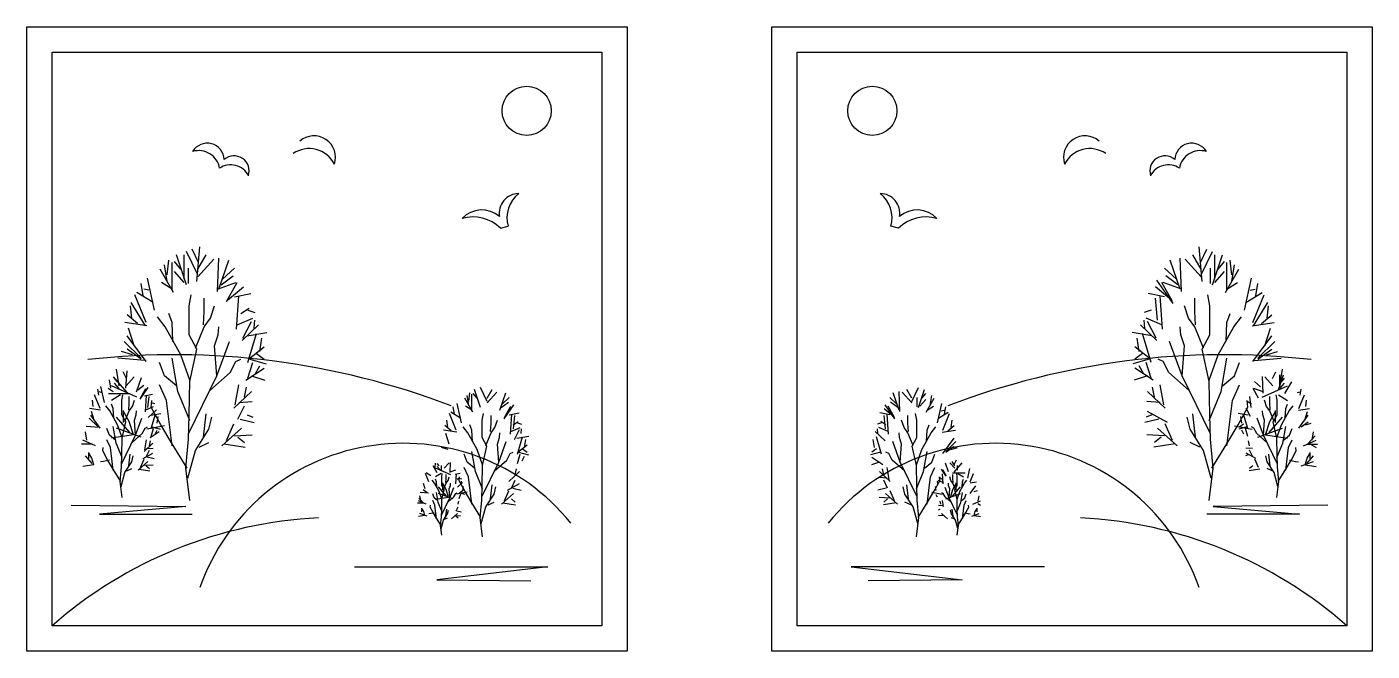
# Model space of a CAD drawing. Header units: inches. Extents: x 6.7 to 49.2, y 11 to 35.8.
# Drawn here: x 46.343 to 46.9, y 13.332 to 13.591 of the extents above; entities that cross this region are included whole.
import ezdxf

# ---------------------------------------------------------------- set-up
doc = ezdxf.new("R2010")
doc.units = ezdxf.units.IN
doc.header["$MEASUREMENT"] = 0
doc.layers.add('02', color=2, linetype='Continuous')

msp = doc.modelspace()

# ---------------------------------------------------------------- linework, layer by layer
at = {"layer": '02'}
for p, q in [((46.34261989391578, 13.59091593216433), (46.5914061248366, 13.59091593216433)), ((46.34261989391578, 13.33226075993004), (46.34261989391578, 13.59091593216433)), ((46.5914061248366, 13.59091593216433), (46.5914061248366, 13.33226075993004)), ((46.65140612477606, 13.59091593216433), (46.90019235581329, 13.59091593216433)), ((46.65140612477606, 13.33226075993004), (46.65140612477606, 13.59091593216433)), ((46.90019235581329, 13.59091593216433), (46.90019235581329, 13.33226075993004)), ((46.35311989389064, 13.58041593216037), (46.58090612486174, 13.58041593216037)), ((46.35311989389064, 13.34276075991945), (46.35311989389064, 13.58041593216037)), ((46.58090612486174, 13.58041593216037), (46.58090612486174, 13.34276075991945)), ((46.66190612486733, 13.58041593216037), (46.88969235572202, 13.58041593216037)), ((46.66190612486733, 13.34276075991945), (46.66190612486733, 13.58041593216037)), ((46.88969235572202, 13.58041593216037), (46.88969235572202, 13.34276075991945)), ((46.538936724264, 13.50752041598459), (46.54211921881122, 13.50831509707929)), ((46.70387552546507, 13.50752041598459), (46.70069303080143, 13.50831509707929)), ((46.36094243308233, 13.39277392904184), (46.40845846881328, 13.39224067349712)), ((46.40845846881328, 13.39224067349712), (46.37268785697577, 13.38904103071106)), ((46.37268785697577, 13.38904103071106), (46.41112795654388, 13.38904103071106)), ((46.8701243927533, 13.38904103071106), (46.83168429306878, 13.38904103071106)), ((46.88186981653033, 13.39277392904184), (46.83435378079938, 13.39224067349712)), ((46.83435378079938, 13.39224067349712), (46.8701243927533, 13.38904103071106)), ((46.47839808052575, 13.36717722475148), (46.55848150405271, 13.36717722475148)), ((46.55848150405271, 13.36717722475148), (46.51256687911862, 13.36184455975742)), ((46.7644141690869, 13.36717722475148), (46.68433074567636, 13.36717722475148)), ((46.68433074567636, 13.36717722475148), (46.73024537061045, 13.36184455975742)), ((46.51256687911862, 13.36184455975742), (46.55154091651255, 13.36131130421269)), ((46.73024537061045, 13.36184455975742), (46.69127133321652, 13.36131130421269)), ((46.58090612486174, 13.34276075991945), (46.35311989389064, 13.34276075991945)), ((46.88969235572202, 13.34276075991945), (46.66190612486733, 13.34276075991945)), ((46.5914061248366, 13.33226075993004), (46.34261989391578, 13.33226075993004)), ((46.90019235581329, 13.33226075993004), (46.65140612477606, 13.33226075993004))]:
    msp.add_line(p, q, dxfattribs=at)
for points in [[(46.41311382125767, 13.48544991446103), (46.4142880666366, 13.49971957738014)], [(46.8296984284714, 13.48544991444648), (46.82852418309247, 13.49971957736559)], [(46.40080977192318, 13.48821074913282), (46.40139689455444, 13.49419790803656)], [(46.40286214855203, 13.48175810065438), (46.40286214855203, 13.49327495458853)], [(46.40637467390096, 13.49051411991674), (46.40374027991837, 13.4937324184764)], [(46.40871805914847, 13.4840614714383), (46.4046184112847, 13.49650127882048)], [(46.40783992789855, 13.48636484222222), (46.40783992789855, 13.49650127882048)], [(46.41340482987633, 13.48821074913282), (46.40871805914847, 13.49788169615637)], [(46.41370094388893, 13.49327495458853), (46.4110614445124, 13.4988046496044)], [(46.41340482987633, 13.49051411991674), (46.41692246050278, 13.49650127882048)], [(46.41340482987633, 13.48728779567024), (46.42014397723304, 13.49465537192443)], [(46.42160923123063, 13.48130063676651), (46.42219635386189, 13.49512086148458)], [(46.42219635386189, 13.48222359021453), (46.42629600184208, 13.49419790803656)], [(46.82061589586718, 13.48222359021453), (46.81651624788699, 13.49419790802201)], [(46.82120301849844, 13.48130063675196), (46.82061589586718, 13.49512086148458)], [(46.82940741985274, 13.48728779567024), (46.82266827249603, 13.49465537190988)], [(46.82940741985274, 13.49051411990219), (46.8258897892263, 13.49650127882048)], [(46.82911130584014, 13.49327495457398), (46.83175080521667, 13.4988046496044)], [(46.82940741985274, 13.48821074911827), (46.8340941905806, 13.49788169614182)], [(46.8340941905806, 13.48406147142375), (46.83819383844437, 13.49650127882048)], [(46.83497232183052, 13.48636484222222), (46.83497232183052, 13.49650127882048)], [(46.83643757582811, 13.49051411990219), (46.8390719698107, 13.49373241846185)], [(46.83995010117704, 13.48175810063983), (46.83995010117704, 13.49327495457398)], [(46.84200247780589, 13.48821074911827), (46.84141535517463, 13.49419790802201)], [(46.40344416590577, 13.48084317287864), (46.39787926392799, 13.49051411991674)], [(46.40080977192318, 13.48544991446103), (46.39963552654424, 13.49235200114051)], [(46.40783992789855, 13.48498442488632), (46.40374027991837, 13.48959116646872)], [(46.4095961905148, 13.48452696101301), (46.4095961905148, 13.49097158380461)], [(46.42307448522823, 13.4840614714383), (46.42805736996868, 13.48774525955811)], [(46.42366160785949, 13.48636484222222), (46.428639387206, 13.49097158380461)], [(46.81915064186958, 13.48636484222222), (46.81417286252307, 13.49097158379006)], [(46.81973776450084, 13.48406147142375), (46.81475487976039, 13.48774525955811)], [(46.83321605921427, 13.48452696099845), (46.83321605921427, 13.49097158379006)], [(46.83497232183052, 13.48498442488632), (46.8390719698107, 13.48959116645417)], [(46.8393680838233, 13.48084317287864), (46.84493298580108, 13.49051411990219)], [(46.84200247780589, 13.48544991444648), (46.84317672318483, 13.49235200112595)], [(46.39084910795262, 13.47946275554274), (46.38997097658628, 13.48452696101301)], [(46.39319249320013, 13.48175810065438), (46.39114011657128, 13.48222359021453)], [(46.39553587856406, 13.47347559663901), (46.39260537056887, 13.48683033179693)], [(46.40286214855203, 13.48222359021453), (46.39846638655925, 13.48498442488632)], [(46.42160923123063, 13.48222359021453), (46.42922650983726, 13.48498442488632)], [(46.42541787059216, 13.47715938475882), (46.42981363258494, 13.48498442488632)], [(46.42571398460476, 13.47761684864669), (46.43244802656753, 13.48314654367711)], [(46.81709826512432, 13.47761684863214), (46.81036422316154, 13.48314654366256)], [(46.81768538787199, 13.47623643129625), (46.81094624051528, 13.48590737833435)], [(46.81739437913691, 13.47715938475882), (46.81299861714413, 13.48498442488632)], [(46.82120301849844, 13.48222359021453), (46.81358573989181, 13.48498442488632)], [(46.83995010117704, 13.48222359021453), (46.84434586316982, 13.48498442488632)], [(46.84727637116501, 13.47347559662446), (46.8502068791602, 13.48683033178238)], [(46.84961975652894, 13.48175810063983), (46.85167213315779, 13.48222359021453)], [(46.85196314177645, 13.47946275554274), (46.85284127314279, 13.48452696099845)], [(46.39172723920254, 13.46702294816057), (46.38586622321216, 13.47669389519867)], [(46.3920182478212, 13.46840336549646), (46.38733147720976, 13.47992021943061)], [(46.39494875581639, 13.47669389519867), (46.38820960857609, 13.48084317287864)], [(46.41018331326248, 13.39471957736966), (46.40842705052981, 13.40807431252758), (46.4095961905148, 13.42004863033505), (46.4098923045274, 13.43018506693331), (46.41018331326248, 13.4439972659791), (46.41311382125767, 13.45735200113701), (46.4098923045274, 13.46333916004075), (46.4098923045274, 13.47531347786277), (46.41077043589374, 13.47992021943061)], [(46.4157533206342, 13.46748843773527), (46.41604432925286, 13.47301010707885), (46.41604432925286, 13.47853980209472)], [(46.428639387206, 13.47899726598259), (46.43537853456272, 13.48037768331848)], [(46.42952262396628, 13.46564253082467), (46.4304007552162, 13.47946275554274)], [(46.81417286252307, 13.47899726596804), (46.80743371516635, 13.48037768330393)], [(46.81124235452788, 13.46932631894449), (46.81036422316154, 13.47853980209472)], [(46.81328962576279, 13.46564253082467), (46.81241149451287, 13.47946275554274)], [(46.82705892909487, 13.46748843772072), (46.82676792047621, 13.4730101070643), (46.82676792047621, 13.47853980209472)], [(46.83262893646659, 13.39471957736966), (46.83438519919926, 13.40807431252758), (46.83321605921427, 13.42004863033505), (46.83291994520167, 13.43018506693331), (46.83262893646659, 13.4439972659791), (46.8296984284714, 13.45735200112246), (46.83291994520167, 13.46333916004075), (46.83291994520167, 13.47531347784822), (46.83204181383533, 13.47992021943061)], [(46.84786349391268, 13.47669389518412), (46.85460264115298, 13.48084317287864)], [(46.85079400190787, 13.46840336549646), (46.85548077251931, 13.47992021943061)], [(46.85108501052653, 13.46702294816057), (46.85694602651691, 13.47669389518412)], [(46.38850572258869, 13.46794590160859), (46.38410996059591, 13.47162968974296)], [(46.38616233722476, 13.47024927240706), (46.3855752145935, 13.47531347786277)], [(46.40315315717069, 13.46057832536896), (46.40286214855203, 13.46840336549646), (46.40139689455444, 13.47208715361628)], [(46.41252669850999, 13.45781749069717), (46.41604432925286, 13.4665654842727), (46.41867872323544, 13.47024927240706), (46.42044009124564, 13.47531347786277)], [(46.43127888658253, 13.47208715361628), (46.43479141181504, 13.47439052441475)], [(46.43420939457772, 13.47347559663901), (46.43713990257291, 13.47255264319098)], [(46.80860285515135, 13.47347559662446), (46.80567234715616, 13.47255264317643)], [(46.83028555121908, 13.45781749069717), (46.82676792047621, 13.4665654842727), (46.82413352649363, 13.47024927239251), (46.82237215848343, 13.47531347784822)], [(46.83965909255838, 13.46057832536896), (46.83995010117704, 13.46840336549646), (46.84141535517463, 13.47208715361628)], [(46.85430652714038, 13.46794590160859), (46.85870228913316, 13.47162968972841)], [(46.85664991250431, 13.47024927239251), (46.85723703513557, 13.47531347784822)], [(46.39231436195021, 13.46702294816057), (46.38323182922957, 13.46840336549646)], [(46.3870404685911, 13.45873241847291), (46.38469708322717, 13.46609999471254)], [(46.41018331326248, 13.44446275553925), (46.40637467390096, 13.45504863033854), (46.39993164055684, 13.4665654842727), (46.396710123943, 13.47070673628038)], [(46.42131822261197, 13.44630063676302), (46.42044009124564, 13.45873241847291), (46.42190534524323, 13.46333916004075), (46.42219635386189, 13.4665654842727)], [(46.42981363258494, 13.46748843773527), (46.43625666581264, 13.47024927240706)], [(46.43186600921379, 13.46103578925683), (46.43860005117656, 13.46748843773527)], [(46.43215701794887, 13.46195874270486), (46.43567464857531, 13.46886885507117)], [(46.43684378856031, 13.46609999471254), (46.43713990257291, 13.46932631894449)], [(46.81094624051528, 13.46103578924228), (46.80421219855251, 13.46748843772072)], [(46.80596846116876, 13.46609999469799), (46.80567234715616, 13.46932631894449)], [(46.81299861714413, 13.46748843772072), (46.80655558391643, 13.47024927239251)], [(46.8106552317802, 13.46195874270486), (46.80713760115376, 13.46886885505662)], [(46.8214940271171, 13.44630063676302), (46.82237215848343, 13.45873241845836), (46.82090690448584, 13.46333916004075), (46.82061589586718, 13.4665654842727)], [(46.83262893646659, 13.44446275553925), (46.83643757582811, 13.45504863033854), (46.84288060917223, 13.4665654842727), (46.84610212578608, 13.47070673628038)], [(46.85049788777886, 13.46702294816057), (46.8595804204995, 13.46840336549646)], [(46.85577178113797, 13.45873241845836), (46.8581151665019, 13.46609999469799)], [(46.38997097658628, 13.45366821300265), (46.38294082061091, 13.46057832536896)], [(46.3920182478212, 13.45228779566675), (46.38410996059591, 13.46288169615288)], [(46.4095961905148, 13.42235200113352), (46.42131822261197, 13.44630063676302), (46.42659211597109, 13.46057832536896)], [(46.43391328056512, 13.46288169615288), (46.44211768191943, 13.46426211348878)], [(46.43420939457772, 13.45183033179343), (46.43772191992664, 13.46380464960091)], [(46.43918717392424, 13.45642904767444), (46.44006530517416, 13.46195874270486)], [(46.80889896916395, 13.46288169615288), (46.80069456780964, 13.46426211348878)], [(46.80362507580483, 13.45642904767444), (46.80274694455491, 13.46195874270486)], [(46.80860285515135, 13.45183033177888), (46.80509032980243, 13.46380464960091)], [(46.83321605921427, 13.42235200111897), (46.8214940271171, 13.44630063676302), (46.81622013375798, 13.46057832536896)], [(46.85079400190787, 13.45228779566675), (46.85870228913316, 13.46288169615288)], [(46.85284127314279, 13.45366821300265), (46.85987142911816, 13.46057832536896)], [(46.38645334584342, 13.45504863033854), (46.38176657523198, 13.45642904767444)], [(46.38997097658628, 13.45321074912933), (46.38410996059591, 13.45735200113701)], [(46.43450040319638, 13.45321074912933), (46.44094854193443, 13.45827495458504)], [(46.43772191992664, 13.45551411991325), (46.44094854193443, 13.45321074912933)], [(46.80831184653269, 13.45321074911478), (46.80186370779464, 13.45827495457049)], [(46.80509032980243, 13.4555141198987), (46.80186370779464, 13.45321074911478)], [(46.85284127314279, 13.45321074911478), (46.85870228913316, 13.45735200112246)], [(46.85635890388565, 13.45504863033854), (46.86104567449709, 13.45642904767444)], [(46.38088844386564, 13.44215938475533), (46.37971419848671, 13.44906147143481)], [(46.39143623058388, 13.45274525955462), (46.38030132123438, 13.45366821300265)], [(46.4046184112847, 13.44215938475533), (46.39963552654424, 13.44630063676302), (46.39758825519291, 13.45183033179343)], [(46.41018331326248, 13.42788169614939), (46.40520553391596, 13.43985601397141), (46.40286214855203, 13.45366821300265)], [(46.41838771461678, 13.44031347785928), (46.42688312458975, 13.44768105409891), (46.42922650983726, 13.45228779566675), (46.43127888658253, 13.45321074912933)], [(46.43333126321139, 13.44446275553925), (46.44094854193443, 13.44952696100951)], [(46.43420939457772, 13.44537768331499), (46.43625666581264, 13.45183033179343)], [(46.43508752594406, 13.45321074912933), (46.44182667330077, 13.45136484221873)], [(46.43743091119157, 13.44722359021104), (46.43918717392424, 13.45044991445754)], [(46.80772472378501, 13.45321074911478), (46.8009855764283, 13.45136484221873)], [(46.80948098651768, 13.44446275553925), (46.80186370779464, 13.44952696099496)], [(46.8053813385375, 13.44722359021104), (46.80362507580483, 13.45044991444299)], [(46.80860285515135, 13.44537768331499), (46.80655558391643, 13.45183033177888)], [(46.82442453511229, 13.44031347784473), (46.81592912513932, 13.44768105409891), (46.81358573989181, 13.45228779566675), (46.81153336314654, 13.45321074911478)], [(46.83262893646659, 13.42788169614939), (46.83760671581311, 13.43985601397141), (46.83995010117704, 13.45366821300265)], [(46.83819383844437, 13.44215938475533), (46.84317672318483, 13.44630063676302), (46.84522399453616, 13.45183033177888)], [(46.85137601914519, 13.45274525955462), (46.86251092849469, 13.45366821300265)], [(46.86192380586343, 13.44215938475533), (46.86309805124236, 13.44906147143481)], [(46.3774111184355, 13.44124944642387), (46.37682399580424, 13.44470048977088)], [(46.38410996059591, 13.43939052441126), (46.37854505861813, 13.44584317287515)], [(46.38019356942439, 13.443781549159), (46.3788763724331, 13.44539069843156)], [(46.38092619642319, 13.44101670163652), (46.3788763724331, 13.44332007243499)], [(46.38385670441838, 13.4451619664949), (46.38253695478832, 13.44792681400283)], [(46.38356314316096, 13.44124944642387), (46.38415026579221, 13.4483842778907)], [(46.38370864741208, 13.44216838703575), (46.38707822114864, 13.44585217515557)], [(46.38810440940486, 13.43963628430062), (46.39015423339495, 13.44562344321891)], [(46.43567464857531, 13.44630063676302), (46.44123955055309, 13.44446275553925)], [(46.80713760115376, 13.44630063676302), (46.80157269917598, 13.44446275553925)], [(46.853975213209, 13.44170691031174), (46.85148632359395, 13.44401028109566)], [(46.85500140158163, 13.43917480757661), (46.85470784032421, 13.44608491994292)], [(46.85910360231699, 13.44216838703575), (46.85573402858043, 13.44585217515557)], [(46.85895554531069, 13.44516196648035), (46.86027529494075, 13.44792681400283)], [(46.86144698756451, 13.4405552249125), (46.8634968115546, 13.44677512860359)], [(46.86188605330588, 13.44170691031174), (46.86188605330588, 13.44677512860359)], [(46.86188605330588, 13.44101670163652), (46.86393587729597, 13.44332007242044)], [(46.86261868030468, 13.44378154914445), (46.86393587729597, 13.44539069843156)], [(46.86408393430227, 13.43894607563995), (46.86686638529116, 13.44378154914445)], [(46.37301535644272, 13.43272617194886), (46.37067197107879, 13.43848459891594)], [(46.37243078645022, 13.43825586696473), (46.37199172082526, 13.44078796969986)], [(46.37360247907398, 13.43940353952782), (46.37257629081776, 13.43963628430062)], [(46.37477417181415, 13.43526228752014), (46.37330891781656, 13.44193965509909)], [(46.37843730680814, 13.43963628430062), (46.37623942581175, 13.44101670163652)], [(46.38528420597484, 13.43893306052339), (46.37649268187286, 13.43893306052339)], [(46.38820960857609, 13.43755264318749), (46.37766692725179, 13.44215938475533)], [(46.38147556661332, 13.43847559663552), (46.37766692725179, 13.4361722258516)], [(46.38209788916336, 13.39588427788546), (46.38121975779703, 13.40256164546442), (46.38180432778952, 13.40854880436816), (46.38195238479582, 13.41361702266001), (46.38209788916336, 13.42052312219018), (46.38356314316096, 13.42720048976914), (46.38195238479582, 13.43019406921373), (46.38195238479582, 13.43618122813202), (46.38239145042078, 13.43848459891594)], [(46.38488289279101, 13.43226870806099), (46.38502839715855, 13.43502954273278), (46.38502839715855, 13.43779439024071)], [(46.38854347514624, 13.4405552249125), (46.39103491751646, 13.44239711897241)], [(46.38956966351887, 13.43664270485603), (46.39293923713902, 13.44147817836053)], [(46.38971516776999, 13.43710418158004), (46.39191304876638, 13.44101670163652)], [(46.39132592613512, 13.43802312219193), (46.39469549975527, 13.4387133308526)], [(46.39176754451526, 13.43134575461297), (46.39220661014022, 13.43825586696473)], [(46.39279118013272, 13.43318764867287), (46.39323024575768, 13.43779439024071)], [(46.40286214855203, 13.41728779566326), (46.40051876330452, 13.4361722258516), (46.39758825519291, 13.4426168486432)], [(46.42834837858734, 13.4329459016051), (46.43567464857531, 13.43985601397141)], [(46.4289355012186, 13.43432631894099), (46.4304007552162, 13.4426168486432)], [(46.43274414058013, 13.43755264318749), (46.43362227194646, 13.44169389519518)], [(46.52586257931014, 13.43404312401687), (46.52515803203622, 13.43818437602456)], [(46.52586257931014, 13.43569962482868), (46.5262148528889, 13.43929192016801)], [(46.52709400533402, 13.43182803574452), (46.52709400533402, 13.43873814809628)], [(46.52920152045024, 13.43708164729903), (46.52762088408397, 13.43901262642318)], [(46.53060755164532, 13.43321005821487), (46.52814776295034, 13.44067394263836)], [(46.53341961403547, 13.43569962482868), (46.53060755164532, 13.44150219303699)], [(46.53341961403547, 13.43708164729903), (46.53553019250447, 13.44067394263836)], [(46.53341961403547, 13.43514585275695), (46.53746310244949, 13.43956639849491)], [(46.53869452847337, 13.43210732947479), (46.54115431728476, 13.43929192016801)], [(46.70411772113928, 13.4321073295039), (46.70165793232789, 13.43929192018256)], [(46.70446999471804, 13.43155355743217), (46.70411772113928, 13.43984569225428)], [(46.70939263557719, 13.4351458527715), (46.70534914716316, 13.43956639852401)], [(46.70939263557719, 13.43708164731358), (46.70728205710819, 13.44067394265291)], [(46.70939263557719, 13.43569962484323), (46.71220469796734, 13.44150219306609)], [(46.71220469796734, 13.43321005822942), (46.71466448666231, 13.44067394265291)], [(46.71361072916241, 13.43708164731358), (46.71519136552868, 13.43901262645229)], [(46.71694967030251, 13.43404312404597), (46.71765421757644, 13.43818437603911)], [(46.81446387114173, 13.4329459016051), (46.80713760115376, 13.43985601397141)], [(46.81006810914894, 13.43755264317294), (46.80918997778261, 13.44169389518062)], [(46.81387674851047, 13.43432631894099), (46.81241149451287, 13.4426168486432)], [(46.83995010117704, 13.41728779566326), (46.84229348642455, 13.43617222583704), (46.84522399453616, 13.4426168486432)], [(46.85002106959635, 13.43318764867287), (46.84958200397139, 13.43779439024071)], [(46.85309708195908, 13.43710418158004), (46.85089920096269, 13.44101670163652)], [(46.85500140158163, 13.43963628430062), (46.85119276222011, 13.44101670163652)], [(46.85460264115298, 13.43755264317294), (46.86514532247728, 13.44215938475533)], [(46.85792935693806, 13.43226870806099), (46.85778385257052, 13.43502954273278), (46.85778385257052, 13.43779439024071)], [(46.86071436056571, 13.39588427788546), (46.86159249193204, 13.40256164546442), (46.86100792193955, 13.40854880436816), (46.86085986493325, 13.41361702266001), (46.86071436056571, 13.42052312219018), (46.85924910656811, 13.42720048975459), (46.86085986493325, 13.43019406921373), (46.86085986493325, 13.43618122811747), (46.86042079930829, 13.43848459890139)], [(46.86133668311575, 13.43847559663552), (46.86514532247728, 13.43617222583704)], [(46.86920977065509, 13.43940353951327), (46.87023595891131, 13.43963628430062)], [(46.86979689328635, 13.43272617194886), (46.87214027865028, 13.43848459890139)], [(46.87038146327885, 13.43825586696473), (46.87082052890381, 13.44078796969986)], [(46.37316341344902, 13.43203596327364), (46.3686221470887, 13.43272617194886)], [(46.37008740108629, 13.43364912539689), (46.36979383982887, 13.43618122813202)], [(46.38209788916336, 13.42075586696298), (46.38019356942439, 13.4260488043699), (46.37697205281054, 13.43180723133698), (46.37536129444541, 13.43387785733355)], [(46.37858281117568, 13.42881365187784), (46.37843730680814, 13.43272617194886), (46.37770467980934, 13.43456806600877)], [(46.38264470659831, 13.42695874270136), (46.38264470659831, 13.43202294815707)], [(46.38326958178712, 13.42743323454194), (46.38502839715855, 13.43180723133698), (46.38634559414984, 13.43364912539689), (46.38722627815494, 13.43618122813202)], [(46.39191304876638, 13.43226870806099), (46.39513456549665, 13.43364912539689)], [(46.39293923713902, 13.42904238382905), (46.3963062581204, 13.43226870806099)], [(46.40901417327748, 13.40807431252758), (46.40286214855203, 13.41821074912584), (46.39817537794059, 13.42603578925334), (46.39407062456647, 13.43340336549297), (46.39436673857907, 13.4361722258516)], [(46.39411092976277, 13.43526228752014), (46.39557618376037, 13.43480081079612)], [(46.4301046412036, 13.42833916003726), (46.43274414058013, 13.43386885506768)], [(46.4304007552162, 13.43524927240357), (46.43596565719398, 13.43570673627689)], [(46.51988618095109, 13.43045082867754), (46.51935930208472, 13.43348935194514)], [(46.52269824334124, 13.42685853333821), (46.52093993845099, 13.4348713744155)], [(46.52744321567641, 13.43127907907617), (46.52410427453631, 13.43708164729903)], [(46.52709400533402, 13.43210732947479), (46.52445654811507, 13.4337638302866)], [(46.53922140733974, 13.43321005821487), (46.54221113813745, 13.43542033108385)], [(46.53957368091849, 13.43459208068522), (46.54256034847984, 13.43735612562593)], [(46.5404528332472, 13.42851503413546), (46.54449632166123, 13.43431760235832)], [(46.54062743853481, 13.42906880620719), (46.54326489563735, 13.4337638302866)], [(46.70200714267028, 13.42934328454864), (46.69796671749262, 13.43266110156107)], [(46.70235941636545, 13.42851503415001), (46.69831592795143, 13.43431760237288)], [(46.70218481107784, 13.42906880622174), (46.6995473539753, 13.43376383030115)], [(46.70323856869416, 13.43459208069978), (46.70025190113282, 13.43735612564048)], [(46.70359084227292, 13.43321005822942), (46.70060111147521, 13.4354203310984)], [(46.71167781910097, 13.43348935197425), (46.71167781910097, 13.43735612564048)], [(46.71273157671729, 13.43376383030115), (46.71519136552868, 13.43652787524185)], [(46.71536903393624, 13.43127907909072), (46.71870797507634, 13.43708164731358)], [(46.71571824427863, 13.4321073295039), (46.71835570149759, 13.43376383030115)], [(46.72011400627142, 13.42685853335276), (46.72187231116166, 13.4348713744446)], [(46.72152003746649, 13.43182803575907), (46.72275146349037, 13.4321073295039)], [(46.72292606866156, 13.43045082869209), (46.72345294752793, 13.43348935197425)], [(46.81241149451287, 13.43524927238902), (46.80684659253509, 13.43570673627689)], [(46.83379807645159, 13.40807431252758), (46.83995010117704, 13.41821074912584), (46.84463687178848, 13.42603578925334), (46.8487416251626, 13.43340336549297), (46.84844551115, 13.43617222583704)], [(46.84972750822251, 13.42950386053851), (46.8479686929675, 13.43295891672166)], [(46.85016657396389, 13.43456806600877), (46.84841031134764, 13.43571975139345)], [(46.85954266794195, 13.42743323454194), (46.85778385257052, 13.43180723133698), (46.85646665557923, 13.43364912539689), (46.85558597157413, 13.43618122811747)], [(46.86016754313076, 13.42695874270136), (46.86016754313076, 13.43202294815707)], [(46.86071436056571, 13.42075586696298), (46.86261868030468, 13.4260488043699), (46.86584019691853, 13.43180723133698), (46.86745095528366, 13.43387785733355)], [(46.86422943855339, 13.42881365187784), (46.86437494292093, 13.43272617194886), (46.86510756991973, 13.43456806600877)], [(46.86964883628005, 13.43203596327364), (46.87419010264037, 13.43272617194886)], [(46.87272484864278, 13.43364912539689), (46.8730184099002, 13.43618122811747)], [(46.37199172082526, 13.42535859569468), (46.36847664283758, 13.42881365187784)], [(46.37301535644272, 13.42466838703401), (46.36906121283008, 13.42996533727707)], [(46.37052646682767, 13.42789069842981), (46.3693547740875, 13.43157448654962)], [(46.38528420597484, 13.42281749069368), (46.37971419848671, 13.42926211348528)], [(46.38180432778952, 13.40970048976739), (46.3876653437799, 13.42167480757486), (46.39030229051767, 13.42881365187784)], [(46.38674945997244, 13.42189453724565), (46.38498809184583, 13.42741620658923), (46.38264470659831, 13.4315654842692)], [(46.3876653437799, 13.42167480757486), (46.38722627815494, 13.42789069842981), (46.38795890515374, 13.43019406921373), (46.38810440940486, 13.43180723133698)], [(46.39396287275648, 13.42996533727707), (46.39806507349184, 13.43065554593774)], [(46.39411092976277, 13.42443965509735), (46.39586719249544, 13.43042681400108)], [(46.39659981949424, 13.42673901303057), (46.3970388851192, 13.42950386055306)], [(46.40930518189614, 13.40393306051989), (46.41252669850999, 13.41544991445405), (46.41809670588171, 13.42419790802957), (46.4192658458667, 13.42926211348528)], [(46.4157533206342, 13.42097158379763), (46.41692246050278, 13.43064253082118)], [(46.42541787059216, 13.41959116646173), (46.42834837858734, 13.42650127881349)], [(46.43098277256993, 13.42833916003726), (46.43684378856031, 13.42695874270136)], [(46.43391328056512, 13.43018506693331), (46.43625666581264, 13.42926211348528)], [(46.51707411856094, 13.42492273879613), (46.51672184486577, 13.42796126206374)], [(46.52058766487224, 13.42381519465268), (46.51777560248209, 13.43072530700444)], [(46.52234596964607, 13.42878951246236), (46.51830248123204, 13.43127907907617)], [(46.53148670409044, 13.37960492179697), (46.53043294647412, 13.38761776287426), (46.53113443051168, 13.39480235356747), (46.53131209891924, 13.40088421552061), (46.53148670409044, 13.40917153493935), (46.53324500886427, 13.41718437603119), (46.53131209891924, 13.42077667137052), (46.53131209891924, 13.42796126206374), (46.5318389776692, 13.43072530700444)], [(46.53289273528551, 13.41746366977602), (46.5350033136381, 13.4227124659126), (46.53658395012079, 13.42492273879613), (46.53764077085705, 13.42796126206374)], [(46.5348287084669, 13.42326623798433), (46.5350033136381, 13.42657923959338), (46.5350033136381, 13.42989705660581)], [(46.54256034847984, 13.43017153493271), (46.54660383689387, 13.43099978533134)], [(46.54309029046615, 13.42215869384087), (46.54361716933252, 13.43045082867754)], [(46.54414404808247, 13.42602546752166), (46.54625156331511, 13.42740748999201)], [(46.54431865325367, 13.4243689667244), (46.54484553212004, 13.42989705660581)], [(46.5459023528563, 13.42685853333821), (46.54766065774655, 13.42630476126648)], [(46.69690989675635, 13.42685853335276), (46.69515159186611, 13.42630476128103)], [(46.70025190113282, 13.43017153496182), (46.69620841271879, 13.43099978536045)], [(46.69866820153018, 13.42602546753621), (46.69656068629754, 13.42740749000656)], [(46.69849359635899, 13.42436896673896), (46.69796671749262, 13.42989705662037)], [(46.6997219591465, 13.42215869386998), (46.69919508028013, 13.43045082869209)], [(46.70991951432714, 13.41746366979057), (46.70780893597455, 13.42271246592715), (46.70622829949187, 13.42492273881068), (46.7051714787556, 13.42796126207829)], [(46.70798354114575, 13.42326623799888), (46.70780893597455, 13.42657923960794), (46.70780893597455, 13.42989705662037)], [(46.71132554552221, 13.37960492179697), (46.71237930313853, 13.38761776288881), (46.71167781910097, 13.39480235356747), (46.71150015069341, 13.40088421553516), (46.71132554552221, 13.4091715349539), (46.70956724074838, 13.41718437604574), (46.71150015069341, 13.42077667138507), (46.71150015069341, 13.42796126207829), (46.71097327194346, 13.43072530701899)], [(46.72046627996659, 13.42878951247691), (46.72450976838061, 13.43127907909072)], [(46.72222458474042, 13.42381519466723), (46.72503664713057, 13.43072530701899)], [(46.72573813105171, 13.42492273881068), (46.72609040474688, 13.42796126207829)], [(46.81182947715914, 13.42833916003726), (46.80596846116876, 13.42695874270136)], [(46.80889896916395, 13.43018506693331), (46.80655558391643, 13.42926211348528)], [(46.81534200250806, 13.42695874270136), (46.80713760115376, 13.4315654842692)], [(46.81739437913691, 13.41959116644718), (46.81446387114173, 13.42650127881349)], [(46.83350706783293, 13.40393306051989), (46.83028555121908, 13.41544991445405), (46.82471554384736, 13.42419790802957), (46.82354640386237, 13.42926211348528)], [(46.82705892909487, 13.42097158378307), (46.8258897892263, 13.43064253082118)], [(46.84884937697259, 13.42996533727707), (46.84474717623723, 13.43065554593774)], [(46.84621243023483, 13.42673901303057), (46.84577336460987, 13.42950386053851)], [(46.8487013199663, 13.4244396550828), (46.84694505723363, 13.43042681400108)], [(46.86100792193955, 13.40970048975284), (46.85514690594917, 13.42167480757486), (46.8525099592114, 13.42881365187784)], [(46.85514690594917, 13.42167480757486), (46.85558597157413, 13.42789069842981), (46.85485334457533, 13.43019406921373), (46.85470784032421, 13.43180723133698)], [(46.85606278975663, 13.42189453724565), (46.85782415788324, 13.42741620658923), (46.86016754313076, 13.4315654842692)], [(46.85752804375423, 13.42281749069368), (46.86309805124236, 13.42926211348528)], [(46.86979689328635, 13.42466838703401), (46.87375103689899, 13.42996533727707)], [(46.87082052890381, 13.42512986375802), (46.87375103689899, 13.42720048975459)], [(46.8722857829014, 13.42789069842981), (46.87345747564157, 13.43157448654962)], [(46.87257934427524, 13.4260488043699), (46.87492272963917, 13.42673901303057)], [(46.36745045446494, 13.4196041815783), (46.36686333183368, 13.42305522491076)], [(46.37272434782406, 13.42489711897067), (46.36715689309111, 13.42535859569468)], [(46.37931543817447, 13.4196041815783), (46.37682399580424, 13.42167480757486), (46.37580036018679, 13.42443965509735)], [(46.38674945997244, 13.42189453724565), (46.37766692725179, 13.42051411990976)], [(46.38209788916336, 13.41246533727533), (46.37960899943189, 13.41845249617906), (46.37843730680814, 13.42535859569468)], [(46.38997097658628, 13.42097158379763), (46.37971419848671, 13.42465537191744)], [(46.38620008978231, 13.41868122813027), (46.39044779476879, 13.42236501625009), (46.39161948750896, 13.42466838703401), (46.39264567576518, 13.42512986375802)], [(46.39963552654424, 13.42557832536547), (46.39465774719773, 13.42465537191744), (46.39231436195021, 13.42419790802957)], [(46.39367186413781, 13.42075586696298), (46.39748050349934, 13.42328796969811)], [(46.39411092976277, 13.42121333085085), (46.39513456549665, 13.42443965509735)], [(46.39454999550415, 13.42512986375802), (46.3979195691243, 13.42420691030999)], [(46.39572168812791, 13.42213628429888), (46.39659981949424, 13.42374944642212)], [(46.42337059924083, 13.41728779566326), (46.43156989520119, 13.42465537191744)], [(46.428639387206, 13.42142904767094), (46.43596565719398, 13.42189453724565)], [(46.4301046412036, 13.42097158379763), (46.43274414058013, 13.41866821299915)], [(46.5207653332798, 13.42298694425405), (46.5153158136707, 13.42381519465268)], [(46.51848014975602, 13.42354071632578), (46.51584269253706, 13.42575098919476)], [(46.51760099731089, 13.41801262642982), (46.51619496611582, 13.42243317218233)], [(46.53148670409044, 13.40945082868418), (46.52920152045024, 13.41580235356084), (46.52533570056019, 13.4227124659126), (46.52340279049875, 13.42519721712303)], [(46.52726861050522, 13.41912017057327), (46.52709400533402, 13.42381519465268), (46.5262148528889, 13.42602546752166)], [(46.53816764972342, 13.4105535574097), (46.53764077085705, 13.41801262642982), (46.53851992330218, 13.42077667137052), (46.53869452847337, 13.4227124659126)], [(46.54326489563735, 13.42326623798433), (46.54713071564382, 13.42492273879613)], [(46.54467092683242, 13.4199484209719), (46.54678150530142, 13.42409448838295)], [(46.54572468444874, 13.42050219304362), (46.55064732530789, 13.42133044344225)], [(46.5459023528563, 13.41387137442213), (46.54800986808894, 13.42105596511535)], [(46.54748298922257, 13.42243317218233), (46.54766065774655, 13.4243689667244)], [(46.69831592795143, 13.41939464891472), (46.69427550277376, 13.42326623799888)], [(46.69690989675635, 13.41387137443668), (46.69480238152371, 13.4210559651299)], [(46.69532926039008, 13.42243317219688), (46.69515159186611, 13.42436896673896)], [(46.6995473539753, 13.42326623799888), (46.69568153396884, 13.42492273881068)], [(46.70464459988924, 13.41055355742425), (46.7051714787556, 13.41801262644437), (46.70429232631048, 13.42077667138507), (46.70411772113928, 13.42271246592715)], [(46.71132554552221, 13.40945082869873), (46.71361072916241, 13.41580235357539), (46.71747654905246, 13.42271246592715), (46.7194094591139, 13.42519721713758)], [(46.71554363910744, 13.41912017058782), (46.71571824427863, 13.42381519466723), (46.71659739672376, 13.42602546753621)], [(46.72204691633286, 13.4229869442686), (46.72749643594196, 13.42381519466723)], [(46.72433209985664, 13.42354071634033), (46.72696955707559, 13.42575098920931)], [(46.81417286252307, 13.42142904767094), (46.80684659253509, 13.42189453724565)], [(46.81270760852547, 13.42097158378307), (46.81006810914894, 13.41866821299915)], [(46.81944165048824, 13.41728779566326), (46.81124235452788, 13.42465537191744)], [(46.84317672318483, 13.42557832536547), (46.84815450253134, 13.42465537191744), (46.85049788777886, 13.42419790802957)], [(46.84826225422492, 13.42512986375802), (46.84489268060477, 13.42420691030999)], [(46.84694505723363, 13.4262815491427), (46.84533174622973, 13.42512986375802)], [(46.84709056160116, 13.42213628429888), (46.84621243023483, 13.42374944642212)], [(46.8487013199663, 13.42121333085085), (46.84767768423242, 13.4244396550828)], [(46.85661215994676, 13.41868122811572), (46.85236445496028, 13.42236501625009), (46.85119276222011, 13.42466838703401), (46.85016657396389, 13.42512986375802)], [(46.85284127314279, 13.42097158378307), (46.86309805124236, 13.42465537191744)], [(46.85606278975663, 13.42189453724565), (46.86514532247728, 13.42051411990976)], [(46.86071436056571, 13.41246533727533), (46.86320325029718, 13.41845249617906), (46.86437494292093, 13.42535859569468)], [(46.8634968115546, 13.4196041815783), (46.86598825392483, 13.42167480757486), (46.86701188954228, 13.4244396550828)], [(46.87375103689899, 13.41821975139171), (46.87653348788788, 13.4214460756382)], [(46.87536179526413, 13.4196041815783), (46.87594891789539, 13.42305522491076)], [(46.36964833546133, 13.41799101945505), (46.36525257346855, 13.41799101945505)], [(46.37111103682017, 13.41730081079438), (46.36583969609981, 13.4196041815783)], [(46.38151331917086, 13.40256164546442), (46.37843730680814, 13.40762986375627), (46.37609392144421, 13.4115423838273), (46.37404154481536, 13.41522617194711), (46.37418960182166, 13.41661060211915)], [(46.37843730680814, 13.40716838703226), (46.37726561418438, 13.41661060211915), (46.37580036018679, 13.41983291351496)], [(46.39118042176759, 13.4149974399959), (46.39484355676157, 13.41845249617906)], [(46.39147398314142, 13.41568764867113), (46.39220661014022, 13.41983291351496)], [(46.39205855313392, 13.41269406921198), (46.39337830276398, 13.41545891673447)], [(46.39220661014022, 13.41614912539514), (46.39498906112911, 13.4163778573318)], [(46.39337830276398, 13.41730081079438), (46.39381736850535, 13.41937143679094)], [(46.41399195250759, 13.41683033178994), (46.41809670588171, 13.41866821299915)], [(46.42424873060716, 13.41821074912584), (46.43303514919879, 13.41683033178994)], [(46.51724872373214, 13.41580235356084), (46.51443666134199, 13.41663060395947)], [(46.53113443051168, 13.39618437603783), (46.53816764972342, 13.4105535574097), (46.54133198569232, 13.41912017057327)], [(46.5460769580275, 13.41469962483531), (46.54994584127033, 13.41773814810292)], [(46.54800986808894, 13.41608164730566), (46.54994584127033, 13.41469962483531)], [(46.54888902041765, 13.41663060395947), (46.54941589928401, 13.4199484209719)], [(46.69480238152371, 13.41608164732022), (46.69286640834233, 13.41469962483531)], [(46.69392322919501, 13.41663060397402), (46.69339635032864, 13.41994842098645)], [(46.71167781910097, 13.39618437603783), (46.70464459988924, 13.41055355742425), (46.70148026392033, 13.41912017058782)], [(46.72222458474042, 13.41414585277814), (46.72696955707559, 13.42050219305817)], [(46.72345294752793, 13.41497410317676), (46.72767104111315, 13.41912017058782)], [(46.72345294752793, 13.41469962483531), (46.72696955707559, 13.41718437604574)], [(46.72556352588052, 13.41580235357539), (46.72837558827067, 13.41663060397402)], [(46.81856351912191, 13.41821074912584), (46.80977710053028, 13.41683033178994)], [(46.82882029722148, 13.41683033178994), (46.82471554384736, 13.41866821299915)], [(46.85060563958885, 13.41614912539514), (46.84782318859996, 13.4163778573318)], [(46.84943394696509, 13.41730081077982), (46.84899488122372, 13.41937143679094)], [(46.85075369659515, 13.41269406921198), (46.84943394696509, 13.41545891671992)], [(46.86129893055821, 13.40256164546442), (46.86437494292093, 13.40762986375627), (46.86671832828486, 13.4115423838273), (46.86877070491371, 13.41522617194711), (46.86862264790742, 13.41661060211915)], [(46.86437494292093, 13.40716838703226), (46.86554663554469, 13.41661060211915), (46.86701188954228, 13.41983291351496)], [(46.8717012129089, 13.41730081077982), (46.87697255362926, 13.4196041815783)], [(46.87316391426774, 13.41799101945505), (46.87755967626052, 13.41799101945505)], [(46.87506823389029, 13.41776228751839), (46.87697255362926, 13.41661060211915)], [(46.36964833546133, 13.40993323454019), (46.36686333183368, 13.413155545936)], [(46.36832858583128, 13.41200386055131), (46.36832858583128, 13.41453596327189)], [(46.37038096246013, 13.40947175781618), (46.36950027845504, 13.41223259248797), (46.36832858583128, 13.41430723133523)], [(46.37682399580424, 13.41131365187609), (46.37433510607278, 13.41085217515208), (46.37316341344902, 13.41062344321542)], [(46.38165882342199, 13.4004910194533), (46.38326958178712, 13.40624944642038), (46.38605458553118, 13.41062344321542), (46.38663915540727, 13.413155545936)], [(46.38488289279101, 13.40901028109217), (46.38546746278351, 13.41384575461122)], [(46.38869153215254, 13.40716838703226), (46.39279118013272, 13.41085217515208)], [(46.38971516776999, 13.4083200724315), (46.39118042176759, 13.4117751286001)], [(46.39074135614263, 13.41200386055131), (46.39484355676157, 13.41430723133523)], [(46.39249761875888, 13.41269406921198), (46.39542812675407, 13.41200386055131)], [(46.51182338719426, 13.40835109360775), (46.51199952404184, 13.41014724129197)], [(46.51349285788072, 13.4090421048502), (46.51270253963938, 13.41000759441956)], [(46.51560190467333, 13.40807420757917), (46.51762364882214, 13.41028448044814)], [(46.5180632250447, 13.4062780599095), (46.51823936189228, 13.41042412732056)], [(46.52814776295034, 13.40806880621382), (46.52515803203622, 13.4105535574097), (46.52392966936512, 13.41387137442213)], [(46.53148670409044, 13.39950219305026), (46.5285000365291, 13.40668678374347), (46.52709400533402, 13.41497410316221)], [(46.53640934483317, 13.40696126207037), (46.54150659086352, 13.41138180782288), (46.54291262205859, 13.41414585276359), (46.54414404808247, 13.41469962483531)], [(46.5459023528563, 13.40999978533798), (46.54713071564382, 13.41387137442213)], [(46.54642923172267, 13.41469962483531), (46.5504727201367, 13.41359208069186)], [(46.54783526291774, 13.41110732948143), (46.54888902041765, 13.41304312402351)], [(46.69638301788999, 13.41469962483531), (46.69233952947596, 13.41359208070641)], [(46.69603074431123, 13.41055355742425), (46.69269180317113, 13.40945082869873)], [(46.6974367755063, 13.40945082869873), (46.69286640834233, 13.41248935196633)], [(46.70640290477948, 13.40696126208492), (46.70130565874913, 13.41138180782288), (46.69989962755406, 13.41414585277814), (46.69866820153018, 13.41469962483531)], [(46.71132554552221, 13.39950219306481), (46.71431221308356, 13.40668678374347), (46.71571824427863, 13.41497410317676)], [(46.71466448666231, 13.40806880622837), (46.71765421757644, 13.41055355742425), (46.71888258024754, 13.41387137443668)], [(46.72457288772037, 13.40655494595264), (46.72334299337288, 13.41014724129197)], [(46.72721034493932, 13.40807420759372), (46.72518860079052, 13.4102844804627)], [(46.72721034493932, 13.40904210486476), (46.72615505576303, 13.41083825253442)], [(46.72696955707559, 13.4064074900132), (46.73030849833211, 13.41027907909735)], [(46.72712151073554, 13.40987035526338), (46.72791336053686, 13.41152926376232)], [(46.84884937697259, 13.41361702266001), (46.84767768423242, 13.413155545936)], [(46.85207089358644, 13.41200386055131), (46.8479686929675, 13.41430723133523)], [(46.85309708195908, 13.40832007241695), (46.85163182796148, 13.4117751286001)], [(46.86115342630708, 13.4004910194533), (46.85954266794195, 13.40624944642038), (46.85675766419789, 13.41062344321542), (46.8561730943218, 13.413155545936)], [(46.85792935693806, 13.40901028109217), (46.85734478694556, 13.41384575461122)], [(46.86598825392483, 13.41131365187609), (46.86847714365629, 13.41085217515208), (46.86964883628005, 13.41062344321542)], [(46.87082052890381, 13.40901028109217), (46.87594891789539, 13.41085217515208)], [(46.87243128726894, 13.40947175781618), (46.87331197127403, 13.41223259248797), (46.87448366389779, 13.41430723133523)], [(46.87316391426774, 13.40993323454019), (46.87594891789539, 13.413155545936)], [(46.87448366389779, 13.41200386055131), (46.87448366389779, 13.41453596327189)], [(46.37038096246013, 13.40947175781618), (46.36583969609981, 13.40878154915551)], [(46.38400220878592, 13.4069396550956), (46.38605458553118, 13.40785859569293)], [(46.38913059777749, 13.40762986375627), (46.39352380713152, 13.4069396550956)], [(46.39132592613512, 13.40923901302883), (46.39498906112911, 13.40947175781618)], [(46.39205855313392, 13.40901028109217), (46.39337830276398, 13.40785859569293)], [(46.5091859299753, 13.40240887852703), (46.50777989878023, 13.40586393471019)], [(46.51006508242043, 13.40489603743915), (46.50804333827162, 13.40614082073877)], [(46.5126137054356, 13.40614082073877), (46.51094423486555, 13.4090421048502)], [(46.51830248123204, 13.40530476127312), (46.5119768725306, 13.40806880621382)], [(46.51426205617079, 13.40585853334484), (46.5119768725306, 13.40447651087449)], [(46.51393243398687, 13.40738319633671), (46.51270253963938, 13.40876521880707)], [(46.5146354495844, 13.3803037420919), (46.51410857083445, 13.3843101626451), (46.51445931285323, 13.38790245798443), (46.51454814705701, 13.39094338896827), (46.5146354495844, 13.39508704867764), (46.51551460202953, 13.39909346921629), (46.51454814705701, 13.40088961688595), (46.51454814705701, 13.40448191223983), (46.51481158643199, 13.40586393471019)], [(46.51445931285323, 13.40724595718054), (46.51445931285323, 13.40917934402093)], [(46.51533846518194, 13.3992331160887), (46.51639375447465, 13.40185751415699), (46.51718407259958, 13.40296265059876), (46.51771248302592, 13.40448191223983)], [(46.51630645183084, 13.40213440020013), (46.51639375447465, 13.40379090099738), (46.51639375447465, 13.40544980951087)], [(46.5180632250447, 13.40655494593809), (46.5203484086849, 13.40738319633671)], [(46.52017227183731, 13.40558704866705), (46.52219401598612, 13.40600117386636)], [(46.52043724288868, 13.4015806281284), (46.52070068226365, 13.40572669553946)], [(46.52096412163863, 13.4035140149688), (46.52201787925495, 13.4042050261967)], [(46.53078522005288, 13.38761776287426), (46.52709400533402, 13.39369962484195), (46.52428194294387, 13.39839464890681), (46.52181909089612, 13.40281519465931), (46.52199675930368, 13.40447651087449)], [(46.52709400533402, 13.39314585277022), (46.52568797413895, 13.40447651087449), (46.52392966936512, 13.40834328454072)], [(46.54238574330864, 13.40254071633241), (46.54678150530142, 13.40668678374347)], [(46.5450232005276, 13.40530476127312), (46.54555007927755, 13.407789512469)], [(46.69919508028013, 13.40392273880277), (46.69585613914003, 13.40419721712967)], [(46.70042650630401, 13.40254071633241), (46.69603074431123, 13.40668678374347)], [(46.69778904908506, 13.40530476127312), (46.69726217033511, 13.40778951248355)], [(46.70007423272526, 13.40336896673104), (46.69919508028013, 13.40834328455528)], [(46.71202702955978, 13.38761776288881), (46.71571824427863, 13.39369962484195), (46.71853030666878, 13.39839464892136), (46.72099315871654, 13.40281519465931), (46.72081549030898, 13.40447651087449)], [(46.71571824427863, 13.39314585277022), (46.71712427547371, 13.40447651087449), (46.71888258024754, 13.40834328455528)], [(46.72184812797403, 13.4035140149688), (46.72079437035771, 13.40420502621125)], [(46.72369373539166, 13.40475879828297), (46.72167199112644, 13.4076600823944)], [(46.72237500672398, 13.4015806281284), (46.722111567349, 13.40572669555401)], [(46.72360643274786, 13.40503568431156), (46.72228770419659, 13.40738319635127)], [(46.72747378443071, 13.3992331160887), (46.72641849513801, 13.40185751417154), (46.72562817701308, 13.40296265061331), (46.72509976658674, 13.40448191223983)], [(46.72626500991808, 13.4061330116863), (46.73153992435599, 13.4061330116863)], [(46.72650579778181, 13.40213440020013), (46.72641849513801, 13.40379090101193), (46.72641849513801, 13.40544980951087)], [(46.72817680002825, 13.3803037420919), (46.7287036787782, 13.3843101626451), (46.72835293675942, 13.38790245798443), (46.72826410255564, 13.39094338896827), (46.72817680002825, 13.39508704867764), (46.72729764758313, 13.39909346923084), (46.72826410255564, 13.4008896169005), (46.72826410255564, 13.40448191223983), (46.72800066318067, 13.40586393471019)], [(46.72835293675942, 13.40724595718054), (46.72835293675942, 13.40917934402093)], [(46.72855019344186, 13.40585853334484), (46.73083537708206, 13.40447651087449)], [(46.73257103034464, 13.40393054788435), (46.73345018278977, 13.40793696842299)], [(46.73362631963735, 13.40240887854158), (46.73503235083243, 13.40586393471019)], [(46.85368165195158, 13.40762986375627), (46.84928844259755, 13.4069396550956)], [(46.85075369659515, 13.40901028109217), (46.84943394696509, 13.40785859569293)], [(46.85881004094315, 13.4069396550956), (46.85675766419789, 13.40785859569293)], [(46.87243128726894, 13.40947175781618), (46.87697255362926, 13.40878154915551)], [(46.50857174869796, 13.39785109361835), (46.50681344380772, 13.39909346921629)], [(46.50769259625284, 13.3995075944156), (46.5069895806553, 13.40171786728458)], [(46.5146354495844, 13.39522669555005), (46.51349285788072, 13.39840245798839), (46.51155994781928, 13.40185751415699), (46.51059349284677, 13.40309988976948)], [(46.51252640279179, 13.40006136648732), (46.5124391002644, 13.40240887852703), (46.51199952404184, 13.4035140149688)], [(46.51654723969457, 13.39646366978265), (46.51320523531811, 13.40033044344888)], [(46.51445931285323, 13.38859346922688), (46.51797592240089, 13.39577805990554), (46.51955809044355, 13.40006136648732)], [(46.51496354009194, 13.39894842097853), (46.51496354009194, 13.40198694426069)], [(46.5174263921397, 13.39590989771093), (46.51636957128702, 13.39922289930543), (46.51496354009194, 13.40171246591924)], [(46.51797592240089, 13.39577805990554), (46.51771248302592, 13.3995075944156), (46.51815205924848, 13.40088961688595), (46.51823936189228, 13.40185751415699)], [(46.52114025848621, 13.40019860565805), (46.52316047107504, 13.40213440020013)], [(46.52184327408375, 13.40393054786979), (46.52272242641246, 13.40365366182666)], [(46.52193057661114, 13.39785109361835), (46.52386501823256, 13.39937035525942)], [(46.52263359220868, 13.40171786728458), (46.52272242641246, 13.40268576455562)], [(46.52333660780621, 13.3988165831877), (46.52360004718119, 13.40047549168664)], [(46.53095982534049, 13.38513301167838), (46.53289273528551, 13.39204312403014), (46.53623473966198, 13.39729192018128), (46.53693622369954, 13.40033044344888)], [(46.5348287084669, 13.3953561256392), (46.53553019250447, 13.40115869384751)], [(46.54062743853481, 13.39452787524057), (46.54238574330864, 13.39867394265163)], [(46.54185886444228, 13.39894842097853), (46.54678150530142, 13.40171246591924)], [(46.54343950092496, 13.39977667137716), (46.5450232005276, 13.40309448838959)], [(46.54396637967491, 13.39977667137716), (46.54748298922257, 13.39894842097853)], [(46.69884586993774, 13.39977667139171), (46.69532926039008, 13.39894842099308)], [(46.69937274868769, 13.39977667139171), (46.69778904908506, 13.40309448840414)], [(46.70218481107784, 13.39452787524057), (46.70042650630401, 13.39867394265163)], [(46.71185242427217, 13.38513301167838), (46.70991951432714, 13.39204312404469), (46.70657750995068, 13.39729192018128), (46.70587602591311, 13.40033044346344)], [(46.70798354114575, 13.3953561256392), (46.70728205710819, 13.40115869386206)], [(46.71947564180644, 13.3988165831877), (46.71921220243146, 13.40047549170119)], [(46.72017865740398, 13.40171786729913), (46.7200898232002, 13.40268576457017)], [(46.72228770419659, 13.40213440020013), (46.72035479413515, 13.40296265061331)], [(46.72835293675942, 13.38859346922688), (46.72483632721176, 13.39577805992009), (46.7232541591691, 13.40006136650188)], [(46.72483632721176, 13.39577805992009), (46.72509976658674, 13.39950759443015), (46.72466019036418, 13.4008896169005), (46.72457288772037, 13.40185751417154)], [(46.72538585747296, 13.39590989771093), (46.72644267832564, 13.39922289931998), (46.72784870952071, 13.40171246593379)], [(46.72626500991808, 13.39646366978265), (46.72960701429454, 13.40033044346344)], [(46.72784870952071, 13.39894842099308), (46.72784870952071, 13.40198694426069)], [(46.72817680002825, 13.39522669555005), (46.72931939173193, 13.39840245798839), (46.73125230179338, 13.40185751417154), (46.73221875676589, 13.40309988976948)], [(46.73028584682086, 13.40006136650188), (46.73037314934825, 13.40240887854158), (46.73081272557081, 13.4035140149688)], [(46.73353748531716, 13.40199475332772), (46.73626224517992, 13.40240887854158)], [(46.73362631963735, 13.39757420758976), (46.73599880580494, 13.40075237772978)], [(46.7352957902074, 13.39840245798839), (46.73670182140248, 13.3988165831877)], [(46.50716571750289, 13.39356778703656), (46.50452826028393, 13.39356778703656)], [(46.50804333827162, 13.39315366183725), (46.50488053386269, 13.3945356843076)], [(46.50681344380772, 13.39370502620729), (46.50514397323767, 13.39564082074937)], [(46.5058469888352, 13.3945356843076), (46.50549471525645, 13.39660631030417)], [(46.50901132480411, 13.39771144674593), (46.50567085198762, 13.39798833278907)], [(46.51296597901435, 13.3945356843076), (46.5114711136155, 13.39577805990554), (46.51085693222174, 13.39743696841903)], [(46.5124391002644, 13.3870742075858), (46.51173608466686, 13.39273953663794), (46.51085693222174, 13.39467292347833)], [(46.5174263921397, 13.39590989771093), (46.5119768725306, 13.3950816473123)], [(46.5146354495844, 13.39025237772582), (46.51314211586194, 13.3938446730797), (46.5124391002644, 13.39798833278907)], [(46.51935930208472, 13.3953561256392), (46.51320523531811, 13.39756639850818)], [(46.51709677007219, 13.39398191223588), (46.51964539308736, 13.39619218510486), (46.5203484086849, 13.39757420757521), (46.52096412163863, 13.39785109361835)], [(46.52515803203622, 13.3981201705799), (46.52217136447487, 13.39756639850818), (46.5207653332798, 13.39729192018128)], [(46.52140369786119, 13.39315366183725), (46.52166713723616, 13.39439603743519)], [(46.52184327408375, 13.39550117387695), (46.52245745547751, 13.39743696841903)], [(46.52210671345873, 13.39785109361835), (46.52412845760753, 13.39729732154662)], [(46.53377188773064, 13.39287137442877), (46.53623473966198, 13.39397410316885)], [(46.5393990757473, 13.39314585277022), (46.54431865325367, 13.39756639850818)], [(46.53992595449725, 13.39369962484195), (46.54519780569879, 13.39287137442877)], [(46.54343950092496, 13.3953561256392), (46.5450232005276, 13.39397410316885)], [(46.70025190113282, 13.39563060398065), (46.69585613914003, 13.39590989771093)], [(46.70288629511541, 13.39369962484195), (46.69761444391386, 13.39287137444332)], [(46.69937274868769, 13.3953561256392), (46.69778904908506, 13.39397410316885)], [(46.70341317386536, 13.39314585277022), (46.69849359635899, 13.39756639852273)], [(46.70904036188202, 13.39287137444332), (46.70657750995068, 13.39397410316885)], [(46.71765421757644, 13.39812017059446), (46.72064088513778, 13.39756639852273), (46.72204691633286, 13.39729192018128)], [(46.72000252055639, 13.39605494594868), (46.71947564180644, 13.39702284321972)], [(46.72140855175147, 13.39315366183725), (46.72114511237649, 13.39439603744974)], [(46.72571547954047, 13.39398191223588), (46.7231668565253, 13.39619218511941), (46.72246384092776, 13.39757420758976), (46.72184812797403, 13.39785109361835)], [(46.72255114357156, 13.39218576456621), (46.722111567349, 13.39467292347833)], [(46.72345294752793, 13.3953561256392), (46.72960701429454, 13.39756639852273)], [(46.72817680002825, 13.39025237772582), (46.72967013375072, 13.3938446730797), (46.73037314934825, 13.39798833278907)], [(46.7298462705983, 13.3945356843076), (46.73134113599716, 13.39577805992009), (46.73195531739091, 13.39743696841903)], [(46.73037314934825, 13.3870742075858), (46.73107616494579, 13.39273953663794), (46.73195531739091, 13.39467292347833)], [(46.73476891134104, 13.39315366183725), (46.73793171574997, 13.3945356843076)], [(46.73678912392987, 13.39343054788039), (46.73793171574997, 13.39273953663794)], [(46.73696526077745, 13.3945356843076), (46.73731753435621, 13.39660631031872)], [(46.50760529360903, 13.38845623005615), (46.50488053386269, 13.38804210485684)], [(46.50857174869796, 13.38817934402757), (46.50549471525645, 13.38928448045478)], [(46.50637386758515, 13.38997549169723), (46.50637386758515, 13.39149475332376)], [(46.50760529360903, 13.38845623005615), (46.50707688318269, 13.39011273085341), (46.50637386758515, 13.39135751416758)], [(46.5114711136155, 13.38956136649792), (46.50997777989303, 13.38928448045478), (46.5092747642955, 13.38914724129861)], [(46.51428470768204, 13.3843101626451), (46.5124391002644, 13.38735109361439), (46.51103306906933, 13.38969860565409), (46.50980164304545, 13.39190887853762), (46.50989047724923, 13.39273953663794)], [(46.51437201020943, 13.38306778704716), (46.51533846518194, 13.38652284321576), (46.51700946742838, 13.38914724129861), (46.51736020944716, 13.39066650292513)], [(46.5157780414045, 13.38693696841507), (46.51700946742838, 13.38748833278511)], [(46.51630645183084, 13.38817934402757), (46.51665719384962, 13.39108062812445)], [(46.51859163547104, 13.3870742075858), (46.52105142428243, 13.38928448045478)], [(46.52017227183731, 13.38831658318374), (46.5223701528337, 13.38845623005615)], [(46.52061184805987, 13.39038961689655), (46.52140369786119, 13.39204852539548)], [(46.52061184805987, 13.38817934402757), (46.52140369786119, 13.38748833278511)], [(46.52087528743485, 13.39038961689655), (46.52263359220868, 13.38997549169723)], [(46.72105780973268, 13.39094338896827), (46.72035479413515, 13.39066650293968)], [(46.722111567349, 13.39246265060935), (46.72044209677895, 13.39259988976552)], [(46.72263997777534, 13.38831658318374), (46.72044209677895, 13.38845623005615)], [(46.72422061414161, 13.3870742075858), (46.72176082533022, 13.38928448045478)], [(46.72844023940323, 13.38306778704716), (46.72747378443071, 13.38652284321576), (46.72580278218427, 13.38914724129861), (46.72545204016549, 13.39066650293968)], [(46.72703420820815, 13.38693696842963), (46.72580278218427, 13.38748833278511)], [(46.72650579778181, 13.38817934402757), (46.72615505576303, 13.391080628139)], [(46.72852754193062, 13.3843101626451), (46.73037314934825, 13.38735109362894), (46.73177918054333, 13.38969860566865), (46.73301060656721, 13.39190887853762), (46.73292177236343, 13.39273953663794)], [(46.73134113599716, 13.38956136649792), (46.73283446971962, 13.38928448045478), (46.73353748531716, 13.38914724129861)], [(46.73424050091469, 13.38817934402757), (46.73731753435621, 13.38928448045478)], [(46.73520695600362, 13.38845623005615), (46.73573536642996, 13.39011273086796), (46.7364383820275, 13.39135751416758)], [(46.73520695600362, 13.38845623005615), (46.73793171574997, 13.38804210485684)], [(46.7364383820275, 13.38997549169723), (46.7364383820275, 13.39149475333831)]]:
    msp.add_lwpolyline(points, dxfattribs=at)
for centre in [(46.5497690400405, 13.55614929144646), (46.69304320968857, 13.55614929144646)]:
    msp.add_circle(centre, 0.01017291893531126, dxfattribs=at)
for centre, radius, start, end in [((46.46162937693933, 13.53685040555571), 0.00892489506452456, 341.785068740627, 130.8962252633818), ((46.78118287278974, 13.53685040555571), 0.00892489506452456, 49.10377473661818, 198.214931259373), ((46.41736873631069, 13.53566722340908), 0.00704599973555055, 2.26700364208008, 149.1200273356596), ((46.41385214084929, 13.53093930845059), 0.00871950665345535, 9.178843477883918, 106.8712570815401), ((46.45964473784605, 13.52877242326646), 0.01172285082862043, 26.81449168566154, 124.5185117881466), ((46.78316751176661, 13.52877242326646), 0.01172285082862043, 55.48148821185342, 153.1855083143384), ((46.82544351341838, 13.53566722340908), 0.00704599973555055, 30.87997266434039, 177.7329963579201), ((46.82896010887978, 13.53093930845059), 0.00871950665345535, 73.12874291845993, 170.8211565221161), ((46.42711010815745, 13.52556894136503), 0.008205995580034297, 26.81449168566154, 124.5185117881466), ((46.42849935540633, 13.53122352896459), 0.006247426545167192, 341.785068740627, 130.8962252633818), ((46.81431289420632, 13.53122352896459), 0.006247426545167192, 49.10377473661818, 198.214931259373), ((46.81570214157162, 13.52556894136503), 0.008205995580034297, 55.48148821185342, 153.1855083143384), ((46.54645410862921, 13.51377160850531), 0.008052842283935017, 89.70925080600485, 190.6136395345652), ((46.55412059145218, 13.51189105248047), 0.01252279518811558, 127.5128255669436, 196.5920676216549), ((46.69635814098345, 13.51377160850531), 0.008052842283935017, 349.3863604654349, 90.29074919399515), ((46.68869165827689, 13.51189105248047), 0.01252279518811558, 343.4079323783451, 52.48717443305635), ((46.53118501308543, 13.50402217460648), 0.0110639980548625, 48.34217145434076, 137.5224123772957), ((46.52762522684114, 13.49606903290693), 0.01609609103960575, 45.35209782797227, 106.6070801068689), ((46.71518702277152, 13.49606903290693), 0.01609609103960575, 73.39291989313112, 134.6479021720277), ((46.71162723664364, 13.50402217460648), 0.0110639980548625, 42.47758762270434, 131.6578285456593), ((46.40392050084827, 13.13568679521702), 0.319385522213505, 68.98813259451008, 96.47869724885028), ((46.8388917488808, 13.13568679521702), 0.319385522213505, 83.52130275114972, 111.0118674054899), ((46.49867172174325, 13.3289547372158), 0.08941367996074673, 39.06900912536334, 160.606426569641), ((46.74414052798582, 13.3289547372158), 0.08941367996074673, 19.39357343035897, 140.9309908746367), ((46.47206918041391, 13.20759802467798), 0.1800497091042919, 92.74417039210779, 131.3492297167465), ((46.77074306931516, 13.20759802467798), 0.1800497091042919, 48.65077028325351, 87.25582960789222)]:
    msp.add_arc(centre, radius, start, end, dxfattribs=at)

doc.saveas('drawing.dxf')
